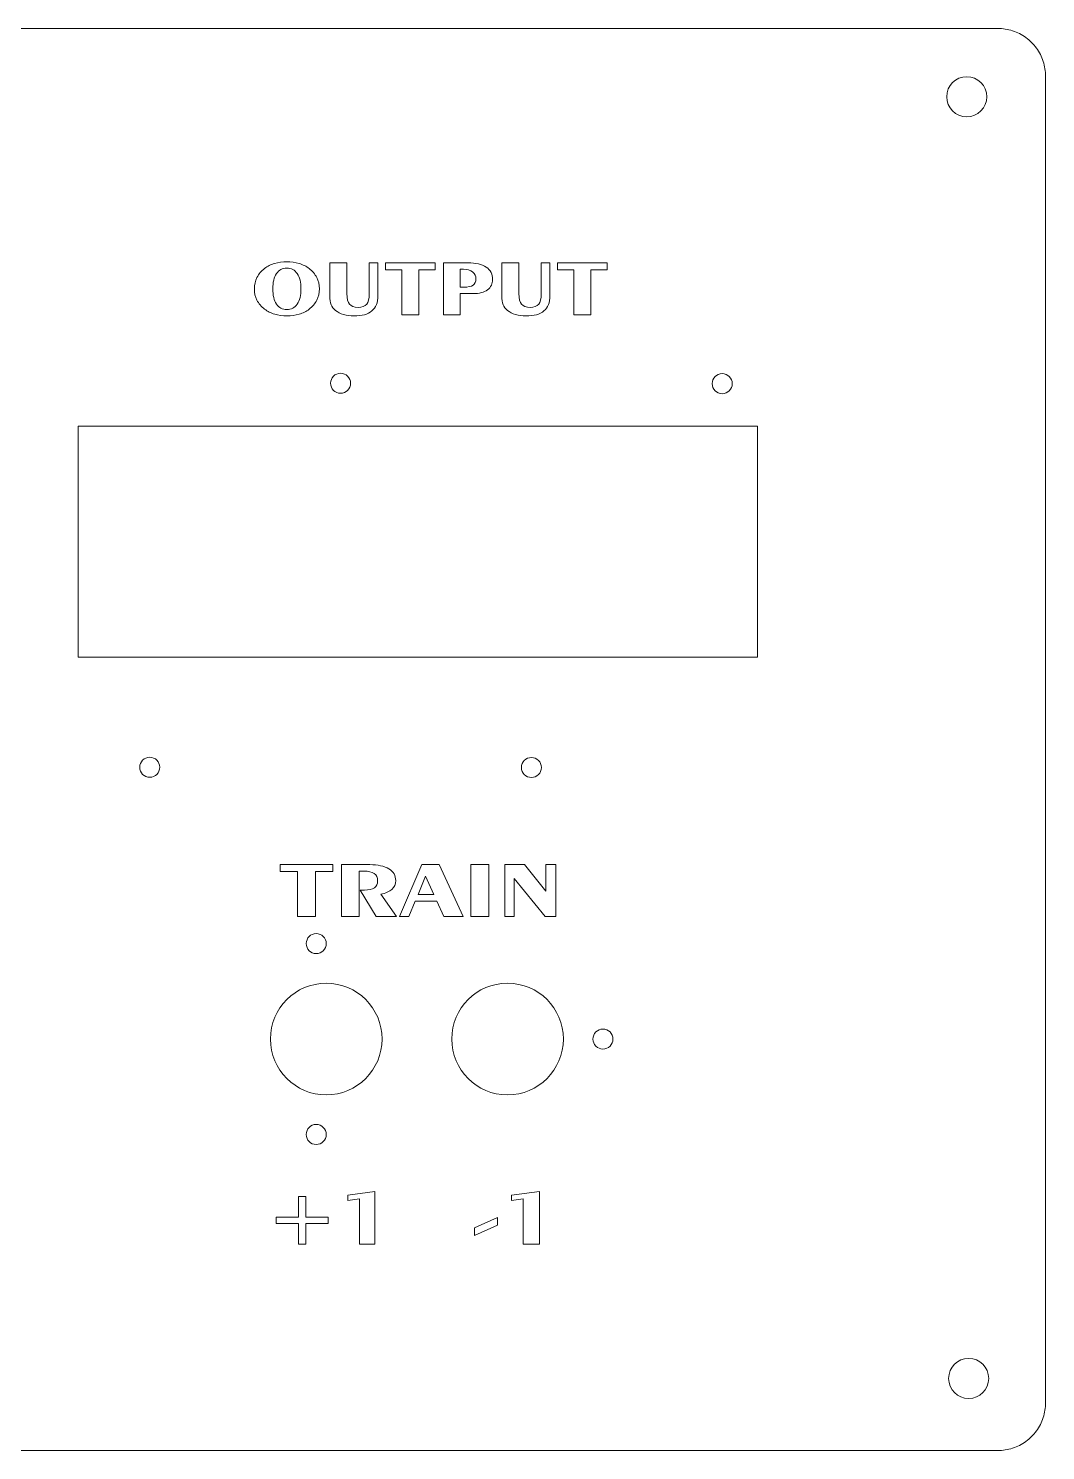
# Model space of a CAD drawing. Header units: millimetres. Extents: x -293 to -72, y 45 to 194.
# Drawn here: x -178.3 to -71.7, y 44.7 to 193.7 of the extents above; entities that cross this region are included whole.
import ezdxf

# ---------------------------------------------------------------- set-up
doc = ezdxf.new("R2010")
doc.units = ezdxf.units.MM
doc.header["$MEASUREMENT"] = 0
doc.layers.add('layer 1', color=7, linetype='Continuous')

msp = doc.modelspace()

# ---------------------------------------------------------------- linework, layer by layer
at = {"layer": 'layer 1', "color": 242, "lineweight": 18}
for points, knots in [([(-288.2346, 193.6658), (-288.2346, 193.6658), (-76.7346, 193.6658), (-76.7346, 193.6658), (-76.7346, 193.6658), (-76.2088, 193.6658), (-75.6896, 193.5835), (-75.1895, 193.4211), (-75.1895, 193.4211), (-74.6895, 193.2586), (-74.221, 193.0199), (-73.7957, 192.7109), (-73.7957, 192.7109), (-73.3703, 192.4018), (-72.9986, 192.0301), (-72.6895, 191.6047), (-72.6895, 191.6047), (-72.3805, 191.1794), (-72.1418, 190.7109), (-71.9793, 190.2109), (-71.9793, 190.2109), (-71.8169, 189.7108), (-71.7346, 189.1916), (-71.7346, 188.6658), (-71.7346, 188.6658), (-71.7346, 188.6658), (-71.7346, 49.6658), (-71.7346, 49.6658), (-71.7346, 49.6658), (-71.7346, 49.1401), (-71.8169, 48.6208), (-71.9793, 48.1207), (-71.9793, 48.1207), (-72.1418, 47.6207), (-72.3805, 47.1522), (-72.6895, 46.7269), (-72.6895, 46.7269), (-72.9986, 46.3015), (-73.3703, 45.9297), (-73.7957, 45.6207), (-73.7957, 45.6207), (-74.221, 45.3117), (-74.6895, 45.073), (-75.1895, 44.9105), (-75.1895, 44.9105), (-75.6896, 44.748), (-76.2088, 44.6658), (-76.7346, 44.6658), (-76.7346, 44.6658), (-76.7346, 44.6658), (-288.2346, 44.6658), (-288.2346, 44.6658), (-288.2346, 44.6658), (-288.7604, 44.6658), (-289.2797, 44.748), (-289.7797, 44.9105), (-289.7797, 44.9105), (-290.2797, 45.073), (-290.7482, 45.3117), (-291.1735, 45.6207), (-291.1735, 45.6207), (-291.5989, 45.9297), (-291.9707, 46.3015), (-292.2797, 46.7269), (-292.2797, 46.7269), (-292.5887, 47.1522), (-292.8274, 47.6207), (-292.9899, 48.1207), (-292.9899, 48.1207), (-293.1524, 48.6208), (-293.2346, 49.1401), (-293.2346, 49.6658), (-293.2346, 49.6658), (-293.2346, 49.6658), (-293.2346, 188.6658), (-293.2346, 188.6658), (-293.2346, 188.6658), (-293.2346, 189.1916), (-293.1524, 189.7108), (-292.9899, 190.2109), (-292.9899, 190.2109), (-292.8274, 190.7109), (-292.5887, 191.1794), (-292.2797, 191.6047), (-292.2797, 191.6047), (-291.9707, 192.0301), (-291.5989, 192.4018), (-291.1735, 192.7109), (-291.1735, 192.7109), (-290.7482, 193.0199), (-290.2797, 193.2586), (-289.7797, 193.4211), (-289.7797, 193.4211), (-289.2797, 193.5835), (-288.7604, 193.6658), (-288.2346, 193.6658)], [0, 0, 0, 0, 0.04, 0.04, 0.04, 0.04, 0.08, 0.08, 0.08, 0.08, 0.12, 0.12, 0.12, 0.12, 0.16, 0.16, 0.16, 0.16, 0.2, 0.2, 0.2, 0.2, 0.24, 0.24, 0.24, 0.24, 0.28, 0.28, 0.28, 0.28, 0.32, 0.32, 0.32, 0.32, 0.36, 0.36, 0.36, 0.36, 0.4, 0.4, 0.4, 0.4, 0.44, 0.44, 0.44, 0.44, 0.48, 0.48, 0.48, 0.48, 0.52, 0.52, 0.52, 0.52, 0.56, 0.56, 0.56, 0.56, 0.6, 0.6, 0.6, 0.6, 0.64, 0.64, 0.64, 0.64, 0.68, 0.68, 0.68, 0.68, 0.72, 0.72, 0.72, 0.72, 0.76, 0.76, 0.76, 0.76, 0.8, 0.8, 0.8, 0.8, 0.84, 0.84, 0.84, 0.84, 0.88, 0.88, 0.88, 0.88, 0.92, 0.92, 0.92, 0.92, 1, 1, 1, 1]), ([(-82.0966, 186.508), (-82.0966, 187.6678), (-81.1563, 188.608), (-79.9965, 188.608), (-79.9965, 188.608), (-78.8368, 188.608), (-77.8966, 187.6678), (-77.8966, 186.508), (-77.8966, 186.508), (-77.8966, 185.3482), (-78.8368, 184.408), (-79.9965, 184.408), (-79.9965, 184.408), (-81.1563, 184.408), (-82.0966, 185.3482), (-82.0966, 186.508)], [0, 0, 0, 0, 0.2, 0.2, 0.2, 0.2, 0.4, 0.4, 0.4, 0.4, 0.6, 0.6, 0.6, 0.6, 1, 1, 1, 1]), ([(-146.6717, 156.4855), (-146.6717, 157.0654), (-146.2016, 157.5355), (-145.6218, 157.5355), (-145.6218, 157.5355), (-145.0419, 157.5355), (-144.5717, 157.0654), (-144.5717, 156.4855), (-144.5717, 156.4855), (-144.5717, 155.9056), (-145.0419, 155.4355), (-145.6218, 155.4355), (-145.6218, 155.4355), (-146.2016, 155.4355), (-146.6717, 155.9056), (-146.6717, 156.4855)], [0, 0, 0, 0, 0.2, 0.2, 0.2, 0.2, 0.4, 0.4, 0.4, 0.4, 0.6, 0.6, 0.6, 0.6, 1, 1, 1, 1]), ([(-106.6735, 156.4484), (-106.6735, 157.0283), (-106.2034, 157.4984), (-105.6235, 157.4984), (-105.6235, 157.4984), (-105.0436, 157.4984), (-104.5735, 157.0283), (-104.5735, 156.4484), (-104.5735, 156.4484), (-104.5735, 155.8685), (-105.0436, 155.3984), (-105.6235, 155.3984), (-105.6235, 155.3984), (-106.2034, 155.3984), (-106.6735, 155.8685), (-106.6735, 156.4484)], [0, 0, 0, 0, 0.2, 0.2, 0.2, 0.2, 0.4, 0.4, 0.4, 0.4, 0.6, 0.6, 0.6, 0.6, 1, 1, 1, 1]), ([(-173.1235, 151.9826), (-173.1235, 151.9826), (-101.9235, 151.9826), (-101.9235, 151.9826), (-101.9235, 151.9826), (-101.9235, 151.9826), (-101.9235, 127.7826), (-101.9235, 127.7826), (-101.9235, 127.7826), (-101.9235, 127.7826), (-173.1235, 127.7826), (-173.1235, 127.7826), (-173.1235, 127.7826), (-173.1235, 127.7826), (-173.1235, 151.9826), (-173.1235, 151.9826)], [0, 0, 0, 0, 0.2, 0.2, 0.2, 0.2, 0.4, 0.4, 0.4, 0.4, 0.6, 0.6, 0.6, 0.6, 1, 1, 1, 1]), ([(-166.6736, 116.2524), (-166.6736, 116.8323), (-166.2034, 117.3024), (-165.6235, 117.3024), (-165.6235, 117.3024), (-165.0436, 117.3024), (-164.5736, 116.8323), (-164.5736, 116.2524), (-164.5736, 116.2524), (-164.5736, 115.6725), (-165.0436, 115.2025), (-165.6235, 115.2025), (-165.6235, 115.2025), (-166.2034, 115.2025), (-166.6736, 115.6725), (-166.6736, 116.2524)], [0, 0, 0, 0, 0.2, 0.2, 0.2, 0.2, 0.4, 0.4, 0.4, 0.4, 0.6, 0.6, 0.6, 0.6, 1, 1, 1, 1]), ([(-126.6735, 116.2337), (-126.6735, 116.8136), (-126.2034, 117.2837), (-125.6235, 117.2837), (-125.6235, 117.2837), (-125.0436, 117.2837), (-124.5735, 116.8136), (-124.5735, 116.2337), (-124.5735, 116.2337), (-124.5735, 115.6538), (-125.0436, 115.1837), (-125.6235, 115.1837), (-125.6235, 115.1837), (-126.2034, 115.1837), (-126.6735, 115.6538), (-126.6735, 116.2337)], [0, 0, 0, 0, 0.2, 0.2, 0.2, 0.2, 0.4, 0.4, 0.4, 0.4, 0.6, 0.6, 0.6, 0.6, 1, 1, 1, 1]), ([(-149.2235, 97.7826), (-149.2235, 98.3625), (-148.7534, 98.8326), (-148.1735, 98.8326), (-148.1735, 98.8326), (-147.5936, 98.8326), (-147.1235, 98.3625), (-147.1235, 97.7826), (-147.1235, 97.7826), (-147.1235, 97.2027), (-147.5936, 96.7326), (-148.1735, 96.7326), (-148.1735, 96.7326), (-148.7534, 96.7326), (-149.2235, 97.2027), (-149.2235, 97.7826)], [0, 0, 0, 0, 0.2, 0.2, 0.2, 0.2, 0.4, 0.4, 0.4, 0.4, 0.6, 0.6, 0.6, 0.6, 1, 1, 1, 1]), ([(-152.9735, 87.7826), (-152.9735, 91.0134), (-150.3544, 93.6326), (-147.1235, 93.6326), (-147.1235, 93.6326), (-143.8926, 93.6326), (-141.2735, 91.0134), (-141.2735, 87.7826), (-141.2735, 87.7826), (-141.2735, 84.5517), (-143.8926, 81.9326), (-147.1235, 81.9326), (-147.1235, 81.9326), (-150.3544, 81.9326), (-152.9735, 84.5517), (-152.9735, 87.7826)], [0, 0, 0, 0, 0.2, 0.2, 0.2, 0.2, 0.4, 0.4, 0.4, 0.4, 0.6, 0.6, 0.6, 0.6, 1, 1, 1, 1]), ([(-133.9735, 87.7826), (-133.9735, 91.0134), (-131.3544, 93.6326), (-128.1235, 93.6326), (-128.1235, 93.6326), (-124.8926, 93.6326), (-122.2735, 91.0134), (-122.2735, 87.7826), (-122.2735, 87.7826), (-122.2735, 84.5517), (-124.8926, 81.9326), (-128.1235, 81.9326), (-128.1235, 81.9326), (-131.3544, 81.9326), (-133.9735, 84.5517), (-133.9735, 87.7826)], [0, 0, 0, 0, 0.2, 0.2, 0.2, 0.2, 0.4, 0.4, 0.4, 0.4, 0.6, 0.6, 0.6, 0.6, 1, 1, 1, 1]), ([(-119.1735, 87.7826), (-119.1735, 88.3625), (-118.7034, 88.8326), (-118.1235, 88.8326), (-118.1235, 88.8326), (-117.5436, 88.8326), (-117.0735, 88.3625), (-117.0735, 87.7826), (-117.0735, 87.7826), (-117.0735, 87.2027), (-117.5436, 86.7326), (-118.1235, 86.7326), (-118.1235, 86.7326), (-118.7034, 86.7326), (-119.1735, 87.2027), (-119.1735, 87.7826)], [0, 0, 0, 0, 0.2, 0.2, 0.2, 0.2, 0.4, 0.4, 0.4, 0.4, 0.6, 0.6, 0.6, 0.6, 1, 1, 1, 1]), ([(-149.2235, 77.7826), (-149.2235, 78.3625), (-148.7534, 78.8326), (-148.1735, 78.8326), (-148.1735, 78.8326), (-147.5936, 78.8326), (-147.1235, 78.3625), (-147.1235, 77.7826), (-147.1235, 77.7826), (-147.1235, 77.2027), (-147.5936, 76.7326), (-148.1735, 76.7326), (-148.1735, 76.7326), (-148.7534, 76.7326), (-149.2235, 77.2027), (-149.2235, 77.7826)], [0, 0, 0, 0, 0.2, 0.2, 0.2, 0.2, 0.4, 0.4, 0.4, 0.4, 0.6, 0.6, 0.6, 0.6, 1, 1, 1, 1]), ([(-81.8928, 52.219), (-81.8928, 53.3788), (-80.9526, 54.319), (-79.7928, 54.319), (-79.7928, 54.319), (-78.633, 54.319), (-77.6928, 53.3788), (-77.6928, 52.219), (-77.6928, 52.219), (-77.6928, 51.0592), (-78.633, 50.119), (-79.7928, 50.119), (-79.7928, 50.119), (-80.9526, 50.119), (-81.8928, 51.0592), (-81.8928, 52.219)], [0, 0, 0, 0, 0.2, 0.2, 0.2, 0.2, 0.4, 0.4, 0.4, 0.4, 0.6, 0.6, 0.6, 0.6, 1, 1, 1, 1])]:
    msp.add_open_spline(points, degree=3, knots=knots, dxfattribs=at)
at = {"layer": 'layer 1', "color": 251, "lineweight": 18}
for points, knots in [([(-151.2535, 169.2241), (-150.8089, 169.2241), (-150.3827, 169.1624), (-149.9749, 169.039), (-149.9749, 169.039), (-149.5671, 168.9156), (-149.2161, 168.7412), (-148.9218, 168.5161), (-148.9218, 168.5161), (-148.5668, 168.2476), (-148.2982, 167.9322), (-148.1159, 167.5701), (-148.1159, 167.5701), (-147.9336, 167.2079), (-147.8424, 166.8098), (-147.8424, 166.3758), (-147.8424, 166.3758), (-147.8424, 165.9445), (-147.9343, 165.5491), (-148.1183, 165.1897), (-148.1183, 165.1897), (-148.3022, 164.8302), (-148.57, 164.5163), (-148.9218, 164.2477), (-148.9218, 164.2477), (-149.2193, 164.0226), (-149.5703, 163.8483), (-149.9749, 163.7248), (-149.9749, 163.7248), (-150.3795, 163.6014), (-150.8057, 163.5397), (-151.2535, 163.5397), (-151.2535, 163.5397), (-151.698, 163.5397), (-152.1234, 163.6021), (-152.5296, 163.7269), (-152.5296, 163.7269), (-152.9358, 163.8517), (-153.286, 164.0253), (-153.5803, 164.2477), (-153.5803, 164.2477), (-153.9385, 164.5217), (-154.2079, 164.8391), (-154.3887, 165.1998), (-154.3887, 165.1998), (-154.5694, 165.5606), (-154.6597, 165.958), (-154.6597, 166.3921), (-154.6597, 166.3921), (-154.6597, 166.818), (-154.5678, 167.2127), (-154.3839, 167.5762), (-154.3839, 167.5762), (-154.2, 167.9397), (-153.9321, 168.2557), (-153.5803, 168.5242), (-153.5803, 168.5242), (-153.2892, 168.7467), (-152.9406, 168.9189), (-152.5344, 169.041), (-152.5344, 169.041), (-152.1282, 169.1631), (-151.7012, 169.2241), (-151.2535, 169.2241)], [0, 0, 0, 0, 0.05882353, 0.05882353, 0.05882353, 0.05882353, 0.11764706, 0.11764706, 0.11764706, 0.11764706, 0.17647059, 0.17647059, 0.17647059, 0.17647059, 0.23529412, 0.23529412, 0.23529412, 0.23529412, 0.29411765, 0.29411765, 0.29411765, 0.29411765, 0.35294118, 0.35294118, 0.35294118, 0.35294118, 0.41176471, 0.41176471, 0.41176471, 0.41176471, 0.47058824, 0.47058824, 0.47058824, 0.47058824, 0.52941176, 0.52941176, 0.52941176, 0.52941176, 0.58823529, 0.58823529, 0.58823529, 0.58823529, 0.64705882, 0.64705882, 0.64705882, 0.64705882, 0.70588235, 0.70588235, 0.70588235, 0.70588235, 0.76470588, 0.76470588, 0.76470588, 0.76470588, 0.82352941, 0.82352941, 0.82352941, 0.82352941, 0.88235294, 0.88235294, 0.88235294, 0.88235294, 1, 1, 1, 1]), ([(-152.7263, 166.3839), (-152.7263, 165.7031), (-152.5952, 165.1714), (-152.3329, 164.7889), (-152.3329, 164.7889), (-152.0706, 164.4064), (-151.7108, 164.2152), (-151.2535, 164.2152), (-151.2535, 164.2152), (-150.7929, 164.2152), (-150.4315, 164.4064), (-150.1692, 164.7889), (-150.1692, 164.7889), (-149.9069, 165.1714), (-149.7758, 165.7031), (-149.7758, 166.3839), (-149.7758, 166.3839), (-149.7758, 167.0648), (-149.9062, 167.5958), (-150.1668, 167.9769), (-150.1668, 167.9769), (-150.4275, 168.3581), (-150.7897, 168.5487), (-151.2535, 168.5487), (-151.2535, 168.5487), (-151.714, 168.5487), (-152.0747, 168.3581), (-152.3353, 167.9769), (-152.3353, 167.9769), (-152.596, 167.5958), (-152.7263, 167.0648), (-152.7263, 166.3839)], [0, 0, 0, 0, 0.11111111, 0.11111111, 0.11111111, 0.11111111, 0.22222222, 0.22222222, 0.22222222, 0.22222222, 0.33333333, 0.33333333, 0.33333333, 0.33333333, 0.44444444, 0.44444444, 0.44444444, 0.44444444, 0.55555556, 0.55555556, 0.55555556, 0.55555556, 0.66666667, 0.66666667, 0.66666667, 0.66666667, 0.77777778, 0.77777778, 0.77777778, 0.77777778, 1, 1, 1, 1]), ([(-146.7486, 169.1142), (-146.7486, 169.1142), (-144.9543, 169.1142), (-144.9543, 169.1142), (-144.9543, 169.1142), (-144.9543, 169.1142), (-144.9543, 165.8916), (-144.9543, 165.8916), (-144.9543, 165.8916), (-144.9543, 165.3572), (-144.8647, 164.9815), (-144.6856, 164.7645), (-144.6856, 164.7645), (-144.5065, 164.5475), (-144.2059, 164.4389), (-143.7837, 164.4389), (-143.7837, 164.4389), (-143.3615, 164.4389), (-143.0625, 164.5468), (-142.8866, 164.7624), (-142.8866, 164.7624), (-142.7106, 164.9781), (-142.6227, 165.3545), (-142.6227, 165.8916), (-142.6227, 165.8916), (-142.6227, 165.8916), (-142.6227, 169.1142), (-142.6227, 169.1142), (-142.6227, 169.1142), (-142.6227, 169.1142), (-141.7111, 169.1142), (-141.7111, 169.1142), (-141.7111, 169.1142), (-141.7111, 169.1142), (-141.7111, 165.6475), (-141.7111, 165.6475), (-141.7111, 165.6475), (-141.7111, 164.9449), (-141.9198, 164.4179), (-142.3372, 164.0667), (-142.3372, 164.0667), (-142.7546, 163.7154), (-143.3839, 163.5397), (-144.2251, 163.5397), (-144.2251, 163.5397), (-144.6057, 163.5397), (-144.9687, 163.5919), (-145.3141, 163.6964), (-145.3141, 163.6964), (-145.6595, 163.8008), (-145.9378, 163.9412), (-146.1489, 164.1175), (-146.1489, 164.1175), (-146.3664, 164.2965), (-146.5207, 164.4986), (-146.6119, 164.7238), (-146.6119, 164.7238), (-146.703, 164.949), (-146.7486, 165.2568), (-146.7486, 165.6475), (-146.7486, 165.6475), (-146.7486, 165.6475), (-146.7486, 169.1142), (-146.7486, 169.1142)], [0, 0, 0, 0, 0.05882353, 0.05882353, 0.05882353, 0.05882353, 0.11764706, 0.11764706, 0.11764706, 0.11764706, 0.17647059, 0.17647059, 0.17647059, 0.17647059, 0.23529412, 0.23529412, 0.23529412, 0.23529412, 0.29411765, 0.29411765, 0.29411765, 0.29411765, 0.35294118, 0.35294118, 0.35294118, 0.35294118, 0.41176471, 0.41176471, 0.41176471, 0.41176471, 0.47058824, 0.47058824, 0.47058824, 0.47058824, 0.52941176, 0.52941176, 0.52941176, 0.52941176, 0.58823529, 0.58823529, 0.58823529, 0.58823529, 0.64705882, 0.64705882, 0.64705882, 0.64705882, 0.70588235, 0.70588235, 0.70588235, 0.70588235, 0.76470588, 0.76470588, 0.76470588, 0.76470588, 0.82352941, 0.82352941, 0.82352941, 0.82352941, 0.88235294, 0.88235294, 0.88235294, 0.88235294, 1, 1, 1, 1]), ([(-139.2116, 163.674), (-139.2116, 163.674), (-139.2116, 168.3818), (-139.2116, 168.3818), (-139.2116, 168.3818), (-139.2116, 168.3818), (-140.9243, 168.3818), (-140.9243, 168.3818), (-140.9243, 168.3818), (-140.9243, 168.3818), (-140.9243, 169.1142), (-140.9243, 169.1142), (-140.9243, 169.1142), (-140.9243, 169.1142), (-135.7046, 169.1142), (-135.7046, 169.1142), (-135.7046, 169.1142), (-135.7046, 169.1142), (-135.7046, 168.3818), (-135.7046, 168.3818), (-135.7046, 168.3818), (-135.7046, 168.3818), (-137.4125, 168.3818), (-137.4125, 168.3818), (-137.4125, 168.3818), (-137.4125, 168.3818), (-137.4125, 163.674), (-137.4125, 163.674), (-137.4125, 163.674), (-137.4125, 163.674), (-139.2116, 163.674), (-139.2116, 163.674)], [0, 0, 0, 0, 0.11111111, 0.11111111, 0.11111111, 0.11111111, 0.22222222, 0.22222222, 0.22222222, 0.22222222, 0.33333333, 0.33333333, 0.33333333, 0.33333333, 0.44444444, 0.44444444, 0.44444444, 0.44444444, 0.55555556, 0.55555556, 0.55555556, 0.55555556, 0.66666667, 0.66666667, 0.66666667, 0.66666667, 0.77777778, 0.77777778, 0.77777778, 0.77777778, 1, 1, 1, 1]), ([(-134.8411, 163.674), (-134.8411, 163.674), (-134.8411, 169.1142), (-134.8411, 169.1142), (-134.8411, 169.1142), (-134.8411, 169.1142), (-132.2792, 169.1142), (-132.2792, 169.1142), (-132.2792, 169.1142), (-131.4572, 169.1142), (-130.8191, 168.961), (-130.365, 168.6545), (-130.365, 168.6545), (-129.9108, 168.3479), (-129.6837, 167.918), (-129.6837, 167.3646), (-129.6837, 167.3646), (-129.6837, 166.9116), (-129.8652, 166.5514), (-130.2282, 166.2843), (-130.2282, 166.2843), (-130.5912, 166.0171), (-131.0814, 165.8835), (-131.6987, 165.8835), (-131.6987, 165.8835), (-131.6987, 165.8835), (-133.0948, 165.8835), (-133.0948, 165.8835), (-133.0948, 165.8835), (-133.0948, 165.8835), (-133.0948, 163.674), (-133.0948, 163.674), (-133.0948, 163.674), (-133.0948, 163.674), (-134.8411, 163.674), (-134.8411, 163.674)], [0, 0, 0, 0, 0.1, 0.1, 0.1, 0.1, 0.2, 0.2, 0.2, 0.2, 0.3, 0.3, 0.3, 0.3, 0.4, 0.4, 0.4, 0.4, 0.5, 0.5, 0.5, 0.5, 0.6, 0.6, 0.6, 0.6, 0.7, 0.7, 0.7, 0.7, 0.8, 0.8, 0.8, 0.8, 1, 1, 1, 1]), ([(-133.0948, 168.4388), (-133.0948, 168.4388), (-133.0948, 166.5589), (-133.0948, 166.5589), (-133.0948, 166.5589), (-133.0948, 166.5589), (-132.6918, 166.5589), (-132.6918, 166.5589), (-132.6918, 166.5589), (-132.2632, 166.5589), (-131.9465, 166.6281), (-131.7418, 166.7664), (-131.7418, 166.7664), (-131.5372, 166.9048), (-131.4348, 167.1191), (-131.4348, 167.4093), (-131.4348, 167.4093), (-131.4348, 167.7159), (-131.554, 167.9641), (-131.7922, 168.154), (-131.7922, 168.154), (-132.0305, 168.3438), (-132.3431, 168.4388), (-132.7302, 168.4388), (-132.7302, 168.4388), (-132.7302, 168.4388), (-133.0948, 168.4388), (-133.0948, 168.4388)], [0, 0, 0, 0, 0.125, 0.125, 0.125, 0.125, 0.25, 0.25, 0.25, 0.25, 0.375, 0.375, 0.375, 0.375, 0.5, 0.5, 0.5, 0.5, 0.625, 0.625, 0.625, 0.625, 0.75, 0.75, 0.75, 0.75, 1, 1, 1, 1]), ([(-128.7194, 169.1142), (-128.7194, 169.1142), (-126.9251, 169.1142), (-126.9251, 169.1142), (-126.9251, 169.1142), (-126.9251, 169.1142), (-126.9251, 165.8916), (-126.9251, 165.8916), (-126.9251, 165.8916), (-126.9251, 165.3572), (-126.8356, 164.9815), (-126.6565, 164.7645), (-126.6565, 164.7645), (-126.4773, 164.5475), (-126.1767, 164.4389), (-125.7545, 164.4389), (-125.7545, 164.4389), (-125.3323, 164.4389), (-125.0333, 164.5468), (-124.8574, 164.7624), (-124.8574, 164.7624), (-124.6815, 164.9781), (-124.5935, 165.3545), (-124.5935, 165.8916), (-124.5935, 165.8916), (-124.5935, 165.8916), (-124.5935, 169.1142), (-124.5935, 169.1142), (-124.5935, 169.1142), (-124.5935, 169.1142), (-123.682, 169.1142), (-123.682, 169.1142), (-123.682, 169.1142), (-123.682, 169.1142), (-123.682, 165.6475), (-123.682, 165.6475), (-123.682, 165.6475), (-123.682, 164.9449), (-123.8907, 164.4179), (-124.308, 164.0667), (-124.308, 164.0667), (-124.7255, 163.7154), (-125.3547, 163.5397), (-126.1959, 163.5397), (-126.1959, 163.5397), (-126.5765, 163.5397), (-126.9395, 163.5919), (-127.2849, 163.6964), (-127.2849, 163.6964), (-127.6304, 163.8008), (-127.9086, 163.9412), (-128.1197, 164.1175), (-128.1197, 164.1175), (-128.3372, 164.2965), (-128.4915, 164.4986), (-128.5827, 164.7238), (-128.5827, 164.7238), (-128.6738, 164.949), (-128.7194, 165.2568), (-128.7194, 165.6475), (-128.7194, 165.6475), (-128.7194, 165.6475), (-128.7194, 169.1142), (-128.7194, 169.1142)], [0, 0, 0, 0, 0.05882353, 0.05882353, 0.05882353, 0.05882353, 0.11764706, 0.11764706, 0.11764706, 0.11764706, 0.17647059, 0.17647059, 0.17647059, 0.17647059, 0.23529412, 0.23529412, 0.23529412, 0.23529412, 0.29411765, 0.29411765, 0.29411765, 0.29411765, 0.35294118, 0.35294118, 0.35294118, 0.35294118, 0.41176471, 0.41176471, 0.41176471, 0.41176471, 0.47058824, 0.47058824, 0.47058824, 0.47058824, 0.52941176, 0.52941176, 0.52941176, 0.52941176, 0.58823529, 0.58823529, 0.58823529, 0.58823529, 0.64705882, 0.64705882, 0.64705882, 0.64705882, 0.70588235, 0.70588235, 0.70588235, 0.70588235, 0.76470588, 0.76470588, 0.76470588, 0.76470588, 0.82352941, 0.82352941, 0.82352941, 0.82352941, 0.88235294, 0.88235294, 0.88235294, 0.88235294, 1, 1, 1, 1]), ([(-121.1825, 163.674), (-121.1825, 163.674), (-121.1825, 168.3818), (-121.1825, 168.3818), (-121.1825, 168.3818), (-121.1825, 168.3818), (-122.8952, 168.3818), (-122.8952, 168.3818), (-122.8952, 168.3818), (-122.8952, 168.3818), (-122.8952, 169.1142), (-122.8952, 169.1142), (-122.8952, 169.1142), (-122.8952, 169.1142), (-117.6754, 169.1142), (-117.6754, 169.1142), (-117.6754, 169.1142), (-117.6754, 169.1142), (-117.6754, 168.3818), (-117.6754, 168.3818), (-117.6754, 168.3818), (-117.6754, 168.3818), (-119.3834, 168.3818), (-119.3834, 168.3818), (-119.3834, 168.3818), (-119.3834, 168.3818), (-119.3834, 163.674), (-119.3834, 163.674), (-119.3834, 163.674), (-119.3834, 163.674), (-121.1825, 163.674), (-121.1825, 163.674)], [0, 0, 0, 0, 0.11111111, 0.11111111, 0.11111111, 0.11111111, 0.22222222, 0.22222222, 0.22222222, 0.22222222, 0.33333333, 0.33333333, 0.33333333, 0.33333333, 0.44444444, 0.44444444, 0.44444444, 0.44444444, 0.55555556, 0.55555556, 0.55555556, 0.55555556, 0.66666667, 0.66666667, 0.66666667, 0.66666667, 0.77777778, 0.77777778, 0.77777778, 0.77777778, 1, 1, 1, 1]), ([(-150.1388, 100.6158), (-150.1388, 100.6158), (-150.1388, 105.3237), (-150.1388, 105.3237), (-150.1388, 105.3237), (-150.1388, 105.3237), (-151.9475, 105.3237), (-151.9475, 105.3237), (-151.9475, 105.3237), (-151.9475, 105.3237), (-151.9475, 106.0561), (-151.9475, 106.0561), (-151.9475, 106.0561), (-151.9475, 106.0561), (-146.4351, 106.0561), (-146.4351, 106.0561), (-146.4351, 106.0561), (-146.4351, 106.0561), (-146.4351, 105.3237), (-146.4351, 105.3237), (-146.4351, 105.3237), (-146.4351, 105.3237), (-148.2388, 105.3237), (-148.2388, 105.3237), (-148.2388, 105.3237), (-148.2388, 105.3237), (-148.2388, 100.6158), (-148.2388, 100.6158), (-148.2388, 100.6158), (-148.2388, 100.6158), (-150.1388, 100.6158), (-150.1388, 100.6158)], [0, 0, 0, 0, 0.11111111, 0.11111111, 0.11111111, 0.11111111, 0.22222222, 0.22222222, 0.22222222, 0.22222222, 0.33333333, 0.33333333, 0.33333333, 0.33333333, 0.44444444, 0.44444444, 0.44444444, 0.44444444, 0.55555556, 0.55555556, 0.55555556, 0.55555556, 0.66666667, 0.66666667, 0.66666667, 0.66666667, 0.77777778, 0.77777778, 0.77777778, 0.77777778, 1, 1, 1, 1]), ([(-145.5231, 100.6158), (-145.5231, 100.6158), (-145.5231, 106.0561), (-145.5231, 106.0561), (-145.5231, 106.0561), (-145.5231, 106.0561), (-142.5693, 106.0561), (-142.5693, 106.0561), (-142.5693, 106.0561), (-141.7182, 106.0561), (-141.0502, 105.9076), (-140.5655, 105.6105), (-140.5655, 105.6105), (-140.0808, 105.3135), (-139.8385, 104.9073), (-139.8385, 104.3919), (-139.8385, 104.3919), (-139.8385, 104.0148), (-139.9702, 103.7062), (-140.2337, 103.4661), (-140.2337, 103.4661), (-140.4971, 103.2261), (-140.8906, 103.0559), (-141.4142, 102.9555), (-141.4142, 102.9555), (-141.4142, 102.9555), (-139.7777, 100.6158), (-139.7777, 100.6158), (-139.7777, 100.6158), (-139.7777, 100.6158), (-141.9005, 100.6158), (-141.9005, 100.6158), (-141.9005, 100.6158), (-141.9005, 100.6158), (-143.5522, 103.3827), (-143.5522, 103.3827), (-143.5522, 103.3827), (-143.5522, 103.3827), (-143.1267, 103.3827), (-143.1267, 103.3827), (-143.1267, 103.3827), (-142.6571, 103.3827), (-142.3084, 103.4634), (-142.0804, 103.6249), (-142.0804, 103.6249), (-141.8524, 103.7862), (-141.7384, 104.0311), (-141.7384, 104.3593), (-141.7384, 104.3593), (-141.7384, 104.7065), (-141.8567, 104.9635), (-142.0931, 105.1304), (-142.0931, 105.1304), (-142.3295, 105.2972), (-142.6977, 105.3806), (-143.1976, 105.3806), (-143.1976, 105.3806), (-143.1976, 105.3806), (-143.6789, 105.3806), (-143.6789, 105.3806), (-143.6789, 105.3806), (-143.6789, 105.3806), (-143.6789, 100.6158), (-143.6789, 100.6158), (-143.6789, 100.6158), (-143.6789, 100.6158), (-145.5231, 100.6158), (-145.5231, 100.6158)], [0, 0, 0, 0, 0.05555556, 0.05555556, 0.05555556, 0.05555556, 0.11111111, 0.11111111, 0.11111111, 0.11111111, 0.16666667, 0.16666667, 0.16666667, 0.16666667, 0.22222222, 0.22222222, 0.22222222, 0.22222222, 0.27777778, 0.27777778, 0.27777778, 0.27777778, 0.33333333, 0.33333333, 0.33333333, 0.33333333, 0.38888889, 0.38888889, 0.38888889, 0.38888889, 0.44444444, 0.44444444, 0.44444444, 0.44444444, 0.5, 0.5, 0.5, 0.5, 0.55555556, 0.55555556, 0.55555556, 0.55555556, 0.61111111, 0.61111111, 0.61111111, 0.61111111, 0.66666667, 0.66666667, 0.66666667, 0.66666667, 0.72222222, 0.72222222, 0.72222222, 0.72222222, 0.77777778, 0.77777778, 0.77777778, 0.77777778, 0.83333333, 0.83333333, 0.83333333, 0.83333333, 0.88888889, 0.88888889, 0.88888889, 0.88888889, 1, 1, 1, 1]), ([(-139.4331, 100.6158), (-139.4331, 100.6158), (-137.1076, 106.0561), (-137.1076, 106.0561), (-137.1076, 106.0561), (-137.1076, 106.0561), (-135.2735, 106.0561), (-135.2735, 106.0561), (-135.2735, 106.0561), (-135.2735, 106.0561), (-132.7909, 100.6158), (-132.7909, 100.6158), (-132.7909, 100.6158), (-132.7909, 100.6158), (-134.8074, 100.6158), (-134.8074, 100.6158), (-134.8074, 100.6158), (-134.8074, 100.6158), (-135.5218, 102.2231), (-135.5218, 102.2231), (-135.5218, 102.2231), (-135.5218, 102.2231), (-137.7966, 102.2231), (-137.7966, 102.2231), (-137.7966, 102.2231), (-137.7966, 102.2231), (-138.4705, 100.6158), (-138.4705, 100.6158), (-138.4705, 100.6158), (-138.4705, 100.6158), (-139.4331, 100.6158), (-139.4331, 100.6158)], [0, 0, 0, 0, 0.11111111, 0.11111111, 0.11111111, 0.11111111, 0.22222222, 0.22222222, 0.22222222, 0.22222222, 0.33333333, 0.33333333, 0.33333333, 0.33333333, 0.44444444, 0.44444444, 0.44444444, 0.44444444, 0.55555556, 0.55555556, 0.55555556, 0.55555556, 0.66666667, 0.66666667, 0.66666667, 0.66666667, 0.77777778, 0.77777778, 0.77777778, 0.77777778, 1, 1, 1, 1]), ([(-130.0854, 100.6158), (-130.0854, 100.6158), (-131.9853, 100.6158), (-131.9853, 100.6158), (-131.9853, 100.6158), (-131.9853, 100.6158), (-131.9853, 106.0561), (-131.9853, 106.0561), (-131.9853, 106.0561), (-131.9853, 106.0561), (-130.0854, 106.0561), (-130.0854, 106.0561), (-130.0854, 106.0561), (-130.0854, 106.0561), (-130.0854, 100.6158), (-130.0854, 100.6158)], [0, 0, 0, 0, 0.2, 0.2, 0.2, 0.2, 0.4, 0.4, 0.4, 0.4, 0.6, 0.6, 0.6, 0.6, 1, 1, 1, 1]), ([(-128.4236, 100.6158), (-128.4236, 100.6158), (-128.4236, 106.0561), (-128.4236, 106.0561), (-128.4236, 106.0561), (-128.4236, 106.0561), (-126.3412, 106.0561), (-126.3412, 106.0561), (-126.3412, 106.0561), (-126.3412, 106.0561), (-124.0967, 103.2729), (-124.0967, 103.2729), (-124.0967, 103.2729), (-124.0967, 103.2729), (-124.0967, 106.0561), (-124.0967, 106.0561), (-124.0967, 106.0561), (-124.0967, 106.0561), (-123.0783, 106.0561), (-123.0783, 106.0561), (-123.0783, 106.0561), (-123.0783, 106.0561), (-123.0783, 100.6158), (-123.0783, 100.6158), (-123.0783, 100.6158), (-123.0783, 100.6158), (-124.1828, 100.6158), (-124.1828, 100.6158), (-124.1828, 100.6158), (-124.1828, 100.6158), (-127.4204, 104.5912), (-127.4204, 104.5912), (-127.4204, 104.5912), (-127.4204, 104.5912), (-127.4204, 100.6158), (-127.4204, 100.6158), (-127.4204, 100.6158), (-127.4204, 100.6158), (-128.4236, 100.6158), (-128.4236, 100.6158)], [0, 0, 0, 0, 0.09090909, 0.09090909, 0.09090909, 0.09090909, 0.18181818, 0.18181818, 0.18181818, 0.18181818, 0.27272727, 0.27272727, 0.27272727, 0.27272727, 0.36363636, 0.36363636, 0.36363636, 0.36363636, 0.45454545, 0.45454545, 0.45454545, 0.45454545, 0.54545455, 0.54545455, 0.54545455, 0.54545455, 0.63636364, 0.63636364, 0.63636364, 0.63636364, 0.72727273, 0.72727273, 0.72727273, 0.72727273, 0.81818182, 0.81818182, 0.81818182, 0.81818182, 1, 1, 1, 1]), ([(-137.5028, 102.9148), (-137.5028, 102.9148), (-135.8308, 102.9148), (-135.8308, 102.9148), (-135.8308, 102.9148), (-135.8308, 102.9148), (-136.7073, 104.8638), (-136.7073, 104.8638), (-136.7073, 104.8638), (-136.7073, 104.8638), (-137.5028, 102.9148), (-137.5028, 102.9148)], [0, 0, 0, 0, 0.25, 0.25, 0.25, 0.25, 0.5, 0.5, 0.5, 0.5, 1, 1, 1, 1]), ([(-143.6529, 66.3006), (-143.6529, 66.3006), (-143.6529, 71.0491), (-143.6529, 71.0491), (-143.6529, 71.0491), (-143.6529, 71.0491), (-144.8479, 70.8823), (-144.8479, 70.8823), (-144.8479, 70.8823), (-144.8479, 70.8823), (-144.8479, 71.4072), (-144.8479, 71.4072), (-144.8479, 71.4072), (-144.8479, 71.4072), (-142.0291, 71.8182), (-142.0291, 71.8182), (-142.0291, 71.8182), (-142.0291, 71.8182), (-142.0291, 66.3006), (-142.0291, 66.3006), (-142.0291, 66.3006), (-142.0291, 66.3006), (-143.6529, 66.3006), (-143.6529, 66.3006)], [0, 0, 0, 0, 0.14285714, 0.14285714, 0.14285714, 0.14285714, 0.28571429, 0.28571429, 0.28571429, 0.28571429, 0.42857143, 0.42857143, 0.42857143, 0.42857143, 0.57142857, 0.57142857, 0.57142857, 0.57142857, 0.71428571, 0.71428571, 0.71428571, 0.71428571, 1, 1, 1, 1]), ([(-126.4684, 66.3002), (-126.4684, 66.3002), (-126.4684, 71.0488), (-126.4684, 71.0488), (-126.4684, 71.0488), (-126.4684, 71.0488), (-127.7245, 70.8819), (-127.7245, 70.8819), (-127.7245, 70.8819), (-127.7245, 70.8819), (-127.7245, 71.4068), (-127.7245, 71.4068), (-127.7245, 71.4068), (-127.7245, 71.4068), (-124.7618, 71.8178), (-124.7618, 71.8178), (-124.7618, 71.8178), (-124.7618, 71.8178), (-124.7618, 66.3002), (-124.7618, 66.3002), (-124.7618, 66.3002), (-124.7618, 66.3002), (-126.4684, 66.3002), (-126.4684, 66.3002)], [0, 0, 0, 0, 0.14285714, 0.14285714, 0.14285714, 0.14285714, 0.28571429, 0.28571429, 0.28571429, 0.28571429, 0.42857143, 0.42857143, 0.42857143, 0.42857143, 0.57142857, 0.57142857, 0.57142857, 0.57142857, 0.71428571, 0.71428571, 0.71428571, 0.71428571, 1, 1, 1, 1]), ([(-150.043, 71.2689), (-150.043, 71.2689), (-149.2676, 71.2689), (-149.2676, 71.2689), (-149.2676, 71.2689), (-149.2676, 71.2689), (-149.2676, 69.1245), (-149.2676, 69.1245), (-149.2676, 69.1245), (-149.2676, 69.1245), (-146.9232, 69.1245), (-146.9232, 69.1245), (-146.9232, 69.1245), (-146.9232, 69.1245), (-146.9232, 68.449), (-146.9232, 68.449), (-146.9232, 68.449), (-146.9232, 68.449), (-149.2676, 68.449), (-149.2676, 68.449), (-149.2676, 68.449), (-149.2676, 68.449), (-149.2676, 66.3006), (-149.2676, 66.3006), (-149.2676, 66.3006), (-149.2676, 66.3006), (-150.043, 66.3006), (-150.043, 66.3006), (-150.043, 66.3006), (-150.043, 66.3006), (-150.043, 68.449), (-150.043, 68.449), (-150.043, 68.449), (-150.043, 68.449), (-152.3874, 68.449), (-152.3874, 68.449), (-152.3874, 68.449), (-152.3874, 68.449), (-152.3874, 69.1245), (-152.3874, 69.1245), (-152.3874, 69.1245), (-152.3874, 69.1245), (-150.043, 69.1245), (-150.043, 69.1245), (-150.043, 69.1245), (-150.043, 69.1245), (-150.043, 71.2689), (-150.043, 71.2689)], [0, 0, 0, 0, 0.07692308, 0.07692308, 0.07692308, 0.07692308, 0.15384615, 0.15384615, 0.15384615, 0.15384615, 0.23076923, 0.23076923, 0.23076923, 0.23076923, 0.30769231, 0.30769231, 0.30769231, 0.30769231, 0.38461538, 0.38461538, 0.38461538, 0.38461538, 0.46153846, 0.46153846, 0.46153846, 0.46153846, 0.53846154, 0.53846154, 0.53846154, 0.53846154, 0.61538462, 0.61538462, 0.61538462, 0.61538462, 0.69230769, 0.69230769, 0.69230769, 0.69230769, 0.76923077, 0.76923077, 0.76923077, 0.76923077, 0.84615385, 0.84615385, 0.84615385, 0.84615385, 1, 1, 1, 1]), ([(-131.5739, 67.1995), (-131.5739, 67.1995), (-131.5739, 67.9929), (-131.5739, 67.9929), (-131.5739, 67.9929), (-131.5739, 67.9929), (-129.177, 69.0671), (-129.177, 69.0671), (-129.177, 69.0671), (-129.177, 69.0671), (-129.177, 68.2737), (-129.177, 68.2737), (-129.177, 68.2737), (-129.177, 68.2737), (-131.5739, 67.1995), (-131.5739, 67.1995)], [0, 0, 0, 0, 0.2, 0.2, 0.2, 0.2, 0.4, 0.4, 0.4, 0.4, 0.6, 0.6, 0.6, 0.6, 1, 1, 1, 1])]:
    msp.add_open_spline(points, degree=3, knots=knots, dxfattribs=at)
at = {"layer": 'layer 1', "color": 242, "lineweight": 18}
msp.add_open_spline([(-101.9235, 127.7826), (-101.9235, 127.7826), (-101.9219, 127.7826), (-101.9219, 127.7826)], degree=3, dxfattribs=at)

doc.saveas('drawing.dxf')
